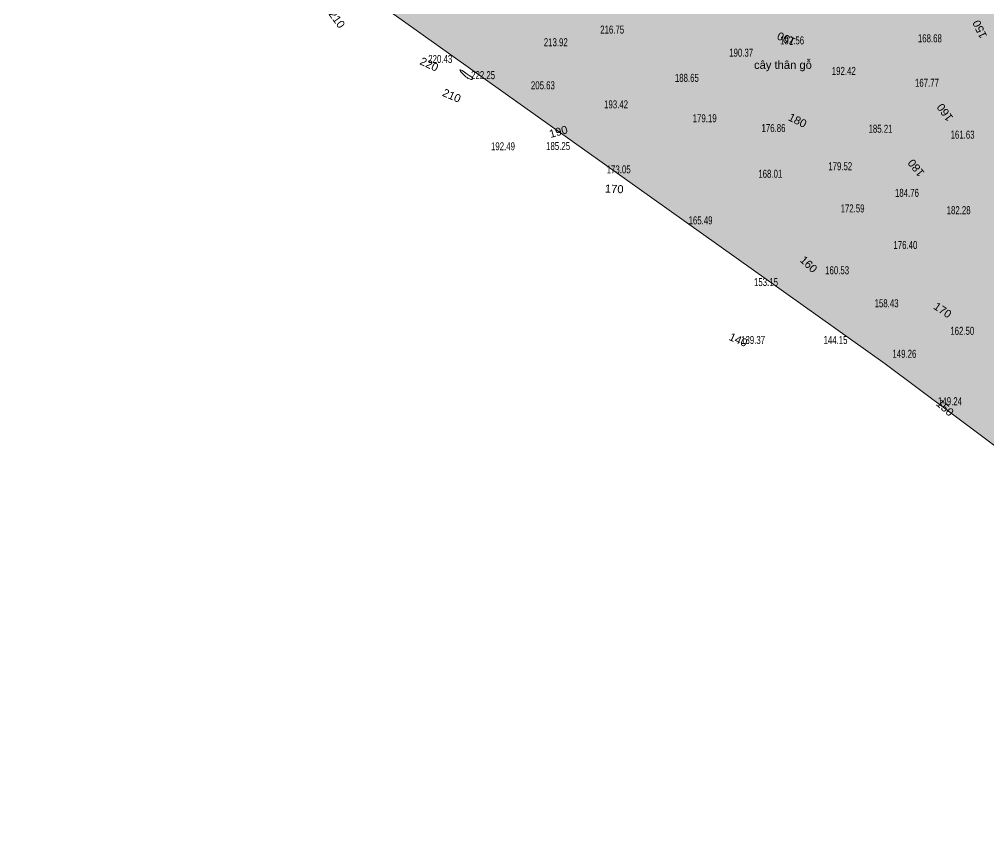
# Model space of a CAD drawing. Header units: metres. Extents: x 431726 to 434411, y 2469261 to 2472412.
# Drawn here: x 431748 to 432232.1, y 2469731.4 to 2470141.2 of the extents above; entities that cross this region are included whole.
import ezdxf
from ezdxf.enums import TextEntityAlignment as Align

# ---------------------------------------------------------------- set-up
doc = ezdxf.new("R2010")
doc.units = ezdxf.units.M
doc.header["$MEASUREMENT"] = 0
for name, color, linetype, lineweight in [('1', 8, 'Continuous', 18), ('CAO DO', 8, 'Continuous', 18), ('MH_DongMuc', 8, 'Continuous', 18), ('MH_DongMuc_Con', 8, 'Continuous', 18), ('ranh gioi thuc vat-ks', 8, 'RAO_T_VAT', 18), ('thuc vat-ks', 8, 'Continuous', 18)]:
    doc.layers.add(name, color=color, linetype=linetype, lineweight=lineweight)
doc.styles.add('ks_ten cong trinh', font='VNARIAL.TTF')
doc.styles.get("Standard").update_dxf_attribs({"font": 'arial.ttf'})
doc.linetypes.add('RAO_T_VAT', pattern='A,0,[133,ltypeshp.shx,S=0.34,R=0,X=-0.17,Y=0],-2,[133,ltypeshp.shx,S=0.08,R=0,X=0,Y=0],-1.5,[133,ltypeshp.shx,S=0.08,R=0,X=0,Y=0],-1.5,[133,ltypeshp.shx,S=0.08,R=0,X=0,Y=0],-2', length=7)

msp = doc.modelspace()

# ---------------------------------------------------------------- hatches: boundary and pattern name
at = {"layer": 'thuc vat-ks'}
h = msp.add_hatch(dxfattribs=at)
h.set_pattern_fill('217B', color=8, scale=20, style=0, pattern_type=2)
h.set_pattern_definition([(0, (14.8, 7.6), (0, 20), [0, -20]), (0, (14.76, 7.848), (0, 20), [0, -20]), (0, (14.648, 8.07), (0, 20), [0, -20]), (0, (14.47, 8.248), (0, 20), [0, -20]), (0, (14.248, 8.36), (0, 20), [0, -20]), (0, (14, 8.4), (0, 20), [0, -20]), (0, (13.752, 8.36), (0, 20), [0, -20]), (0, (13.53, 8.248), (0, 20), [0, -20]), (0, (13.352, 8.07), (0, 20), [0, -20]), (0, (13.24, 7.848), (0, 20), [0, -20]), (0, (13.2, 7.6), (0, 20), [0, -20]), (0, (13.24, 7.352), (0, 20), [0, -20]), (0, (13.352, 7.13), (0, 20), [0, -20]), (0, (13.53, 6.952), (0, 20), [0, -20]), (0, (13.752, 6.84), (0, 20), [0, -20]), (0, (14, 6.8), (0, 20), [0, -20]), (0, (14.248, 6.84), (0, 20), [0, -20]), (0, (14.47, 6.952), (0, 20), [0, -20]), (0, (14.648, 7.13), (0, 20), [0, -20]), (0, (14.76, 7.352), (0, 20), [0, -20]), (0, (6.76, 15.352), (0, 20), [0, -20]), (0, (6.648, 15.13), (0, 20), [0, -20]), (0, (6.47, 14.952), (0, 20), [0, -20]), (0, (6.248, 14.84), (0, 20), [0, -20]), (0, (6, 14.8), (0, 20), [0, -20]), (0, (5.752, 14.84), (0, 20), [0, -20]), (0, (5.53, 14.952), (0, 20), [0, -20]), (0, (5.352, 15.13), (0, 20), [0, -20]), (0, (5.24, 15.352), (0, 20), [0, -20]), (0, (5.2, 15.6), (0, 20), [0, -20]), (0, (5.24, 15.848), (0, 20), [0, -20]), (0, (5.352, 16.07), (0, 20), [0, -20]), (0, (5.53, 16.248), (0, 20), [0, -20]), (0, (5.752, 16.36), (0, 20), [0, -20]), (0, (6, 16.4), (0, 20), [0, -20]), (0, (6.248, 16.36), (0, 20), [0, -20]), (0, (6.47, 16.248), (0, 20), [0, -20]), (0, (6.648, 16.07), (0, 20), [0, -20]), (0, (6.76, 15.848), (0, 20), [0, -20]), (0, (6.8, 15.6), (0, 20), [0, -20]), (0, (14, 4), (0, 20), [1.086, -18.914]), (0, (6, 12), (0, 20), [1.086, -18.914]), (90, (14, 4), (-20, 1e-15), [2.8, -17.2]), (90, (6, 12), (-20, 1e-15), [2.8, -17.2])])
h.paths.add_polyline_path([(432180.37, 2469969.08), (432429.02, 2469783.26), (432507.91, 2469731.41), (432528.24, 2469733.83), (432561.32, 2469754.44), (432634.45, 2469865.28), (432626.68, 2469886.61), (432562.6, 2469916.67), (432524.68, 2469951), (432448.67, 2469998.66), (432422.73, 2470028.05), (432390.35, 2470047.11), (432340.88, 2470081.61), (432300.67, 2470135.95), (432281.32, 2470179.79), (432245.98, 2470231.97), (432226.01, 2470235.7), (432198.53, 2470248.97), (432169.01, 2470281.63), (432135.72, 2470306.95), (432118.88, 2470332.48), (432111.38, 2470356.64), (432122.51, 2470374.06), (432141.75, 2470385.47), (432184.43, 2470371.88), (432214.97, 2470334.67), (432223.22, 2470335.2), (432255.46, 2470343.98), (432289.82, 2470344.51), (432358.98, 2470361.66), (432400, 2470358.21), (432466.08, 2470360.85), (432480.43, 2470365.76), (432484.96, 2470377.07), (432474.39, 2470394.04), (432458.53, 2470408.75), (432465.15, 2470430.58), (432487.2, 2470448.37), (432513.5, 2470448.79), (432530.47, 2470450.49), (432549.56, 2470459.81), (432561.86, 2470474.21), (432559.74, 2470484.38), (432508.41, 2470502.6), (432469.79, 2470511.59), (432437.55, 2470512.86), (432411.67, 2470528.11), (432386.16, 2470541.75), (432337.39, 2470576.91), (432323.39, 2470575.22), (432311.09, 2470546.41), (432288.89, 2470537.59), (432213.66, 2470523.31), (432153.15, 2470530.87), (432102.61, 2470541.48), (432026.55, 2470585.55), (431977.33, 2470634.42), (431946.37, 2470644.7), (431929.46, 2470656.95), (431904.93, 2470681.45), (431839.26, 2470741.82), (431812.41, 2470756.38), (431793.18, 2470759.36), (431774.95, 2470753.07), (431760.09, 2470497.2), (431748.02, 2470295.86), (431757.52, 2470270.11)])

# ---------------------------------------------------------------- linework, layer by layer
at = {"layer": 'MH_DongMuc_Con', "color": 8, "lineweight": 0, "elevation": 222}
msp.add_lwpolyline([(431974.44, 2470111.93), (431974.51, 2470111.82), (431974.53, 2470111.72), (431974.49, 2470111.61), (431974.39, 2470111.5), (431974.27, 2470111.4), (431974.16, 2470111.3), (431974.06, 2470111.23), (431973.97, 2470111.16), (431973.9, 2470111.11), (431973.77, 2470111.1), (431973.54, 2470111.15), (431973.21, 2470111.27), (431972.77, 2470111.45), (431972.23, 2470111.69), (431971.62, 2470112.04), (431970.96, 2470112.52), (431970.26, 2470113.15), (431969.52, 2470113.91), (431968.74, 2470114.8), (431968.16, 2470115.58), (431968.02, 2470115.96), (431968.34, 2470115.95), (431969.1, 2470115.54), (431970.31, 2470114.75), (431971.62, 2470113.85), (431972.68, 2470113.13), (431973.47, 2470112.58), (431974.02, 2470112.22), (431974.3, 2470112.03), (431974.44, 2470111.93)], dxfattribs=at)
at = {"layer": 'ranh gioi thuc vat-ks', "color": 8, "lineweight": 0, "ltscale": 3}
msp.add_lwpolyline([(431757.52, 2470270.11), (432180.37, 2469969.08), (432429.02, 2469783.26), (432507.91, 2469731.41), (432528.24, 2469733.83), (432561.32, 2469754.44), (432634.45, 2469865.28), (432626.68, 2469886.61), (432562.6, 2469916.67), (432524.68, 2469951), (432448.67, 2469998.66), (432422.73, 2470028.05), (432390.35, 2470047.11), (432340.88, 2470081.61), (432300.67, 2470135.95), (432281.32, 2470179.79)], dxfattribs=at)

# ---------------------------------------------------------------- texts
at = {"layer": '1', "color": 8, "linetype": 'Continuous', "style": 'ks_ten cong trinh'}
msp.add_text('c©y th©n gç', height=4, dxfattribs=at).set_placement((432129.38, 2470116.43), align=Align.CENTER)
at = {"layer": 'CAO DO', "color": 8, "lineweight": 0, "width": 0.7}
for s, p in [('216.75', (432038.11, 2470134.05, 216.75)), ('168.68', (432196.77, 2470129.69, 168.68)), ('213.92', (432009.94, 2470127.74, 213.92)), ('192.56', (432127.98, 2470128.66, 192.56)), ('220.43', (431952.24, 2470119.38, 220.43)), ('190.37', (432102.54, 2470122.53, 190.37)), ('222.25', (431973.64, 2470111.3, 222.25)), ('188.65', (432075.4, 2470109.94, 188.65)), ('192.42', (432153.79, 2470113.41, 192.42)), ('205.63', (432003.49, 2470106.22, 205.63)), ('167.77', (432195.33, 2470107.5, 167.77)), ('193.42', (432040.05, 2470096.7, 193.42)), ('179.19', (432084.3, 2470089.77, 179.19)), ('176.86', (432118.68, 2470084.87, 176.85)), ('185.21', (432172.13, 2470084.52, 185.21)), ('161.63', (432213.1, 2470081.56, 161.63)), ('192.49', (431983.57, 2470075.75, 192.49)), ('185.25', (432011.1, 2470075.88, 185.25)), ('179.52', (432152.01, 2470065.8, 179.52)), ('173.05', (432041.34, 2470064.22, 173.05)), ('168.01', (432117.07, 2470062.04, 168.01)), ('184.76', (432185.33, 2470052.5, 184.76)), ('172.59', (432158.17, 2470044.73, 172.59)), ('182.28', (432211.14, 2470043.84, 182.28)), ('165.49', (432082.24, 2470038.76, 165.49)), ('176.40', (432184.56, 2470026.45, 176.4)), ('160.53', (432150.45, 2470013.82, 160.53)), ('153.15', (432114.93, 2470007.93, 153.15)), ('158.43', (432175.15, 2469997.34, 158.43)), ('162.50', (432212.96, 2469983.57, 162.5)), ('139.37', (432108.49, 2469979.01, 139.37)), ('144.15', (432149.66, 2469978.96, 144.15)), ('149.26', (432184.05, 2469972.1, 149.26)), ('149.24', (432206.85, 2469948.41, 149.24))]:
    msp.add_text(s, height=4, dxfattribs=at).set_placement(p)
at = {"layer": 'MH_DongMuc', "color": 8, "lineweight": 0}
for s, rotation, p in [('210', 306.5811, (431906.62, 2470141.19, 210)), ('150', 115.2937, (432227.63, 2470136.21, 150)), ('190', 156.6054, (432131.07, 2470131.4, 190)), ('220', 335.2353, (431952.72, 2470118.71, 220)), ('210', 336.8991, (431963.94, 2470103.09, 210)), ('160', 126.5337, (432210.26, 2470094.67, 160)), ('180', 333.9327, (432136.66, 2470090.69, 180)), ('190', 15.9321, (432017.22, 2470085.07, 190)), ('180', 129.2021, (432195.87, 2470066.93, 180)), ('170', 357.3348, (432045.13, 2470056.47, 170)), ('160', 316.6355, (432142.21, 2470018.83, 160)), ('170', 325.6379, (432209.12, 2469995.91, 170)), ('140', 336.127, (432107.06, 2469981.12, 140)), ('150', 318.4464, (432210.32, 2469947.13, 150))]:
    msp.add_text(s, height=4, rotation=rotation, dxfattribs=at).set_placement(p, align=Align.MIDDLE)

doc.saveas('drawing.dxf')
